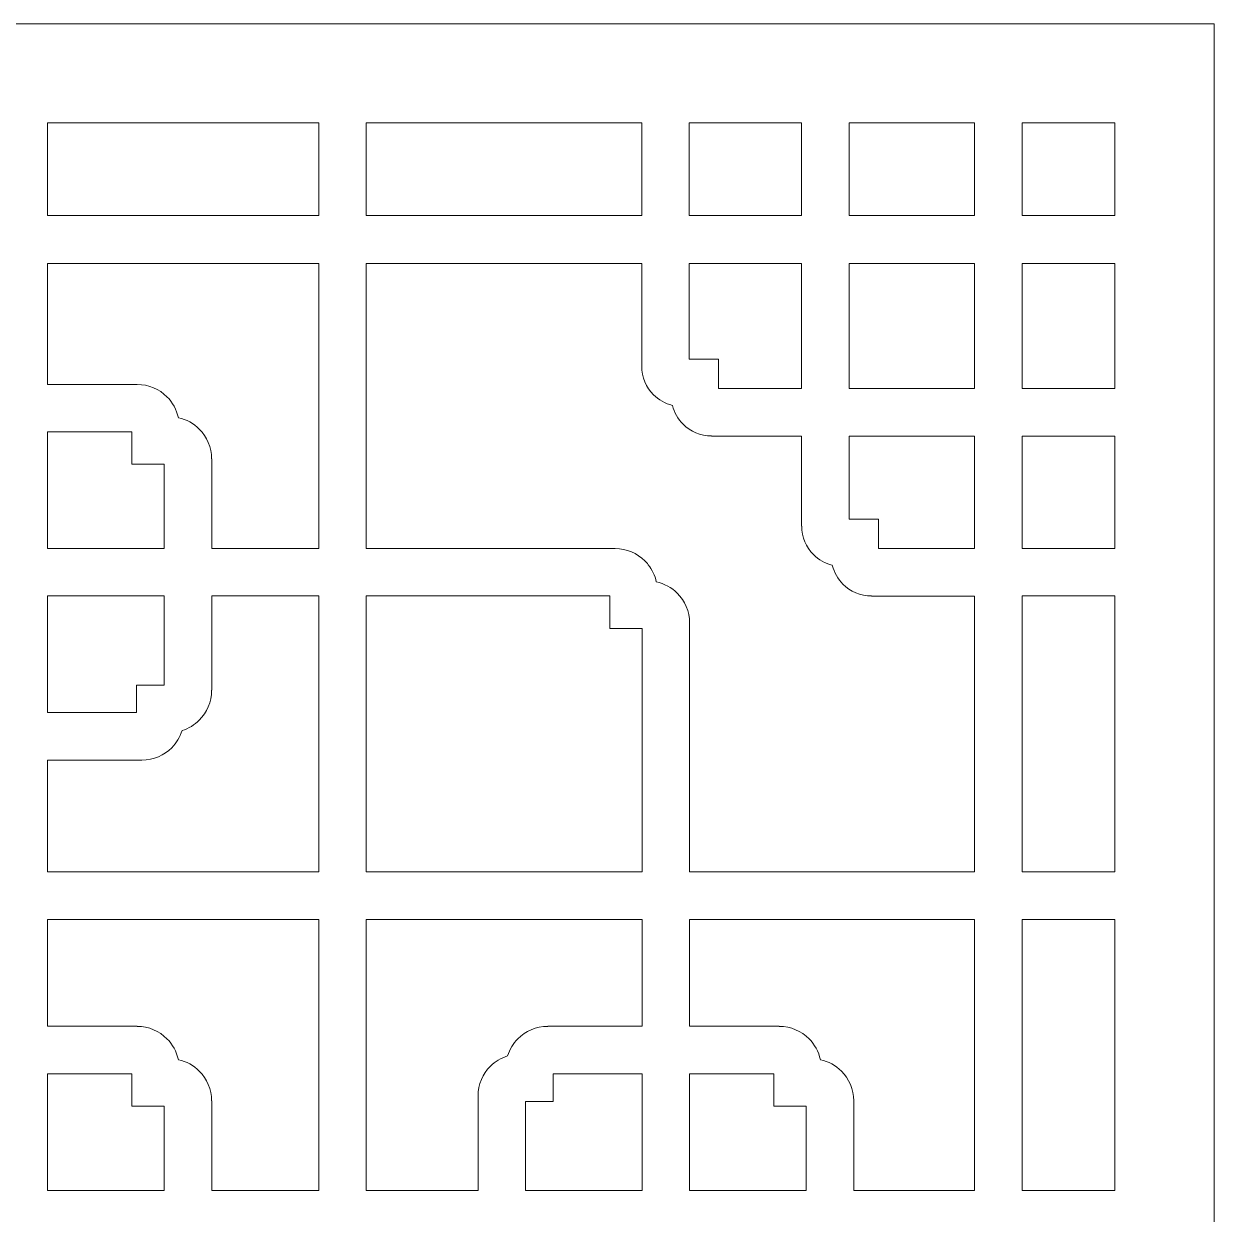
# Model space of a CAD drawing. Header units: centimetres. Extents: x 10.6 to 18.8, y -9.5 to 9.2.
# Drawn here: x 14.677 to 18.802, y -5.376 to -1.251 of the extents above; entities that cross this region are included whole.
import ezdxf

# ---------------------------------------------------------------- set-up
doc = ezdxf.new("R2010")
doc.units = ezdxf.units.CM
doc.header["$MEASUREMENT"] = 0
doc.layers.add('layer 1', color=7, linetype='Continuous')

msp = doc.modelspace()

# ---------------------------------------------------------------- linework, layer by layer
at = {"layer": 'layer 1', "color": 7, "lineweight": 9}
for points, knots in [([(10.55226, -1.25058), (10.55226, -1.25058), (18.80168, -1.25058), (18.80168, -1.25058), (18.80168, -1.25058), (18.80168, -1.25058), (18.80168, -9.5), (18.80168, -9.5), (18.80168, -9.5), (18.80168, -9.5), (10.55226, -9.5), (10.55226, -9.5), (10.55226, -9.5), (10.55226, -9.5), (10.55226, -1.25058), (10.55226, -1.25058)], [0, 0, 0, 0, 0.2, 0.2, 0.2, 0.2, 0.4, 0.4, 0.4, 0.4, 0.6, 0.6, 0.6, 0.6, 1, 1, 1, 1]), ([(14.75915, -1.5943), (14.75915, -1.5943), (14.75915, -1.91506), (14.75915, -1.91506), (14.75915, -1.91506), (14.75915, -1.91506), (15.69872, -1.91506), (15.69872, -1.91506), (15.69872, -1.91506), (15.69872, -1.91506), (15.69872, -1.5943), (15.69872, -1.5943), (15.69872, -1.5943), (15.69872, -1.5943), (14.75915, -1.5943), (14.75915, -1.5943)], [0, 0, 0, 0, 0.2, 0.2, 0.2, 0.2, 0.4, 0.4, 0.4, 0.4, 0.6, 0.6, 0.6, 0.6, 1, 1, 1, 1]), ([(15.86307, -1.5943), (15.86307, -1.5943), (15.86307, -1.91506), (15.86307, -1.91506), (15.86307, -1.91506), (15.86307, -1.91506), (16.81805, -1.91506), (16.81805, -1.91506), (16.81805, -1.91506), (16.81805, -1.91506), (16.81805, -1.5943), (16.81805, -1.5943), (16.81805, -1.5943), (16.81805, -1.5943), (15.86307, -1.5943), (15.86307, -1.5943)], [0, 0, 0, 0, 0.2, 0.2, 0.2, 0.2, 0.4, 0.4, 0.4, 0.4, 0.6, 0.6, 0.6, 0.6, 1, 1, 1, 1]), ([(16.9824, -1.5943), (16.9824, -1.5943), (16.9824, -1.91506), (16.9824, -1.91506), (16.9824, -1.91506), (16.9824, -1.91506), (17.37211, -1.91506), (17.37211, -1.91506), (17.37211, -1.91506), (17.37211, -1.91506), (17.37211, -1.5943), (17.37211, -1.5943), (17.37211, -1.5943), (17.37211, -1.5943), (16.9824, -1.5943), (16.9824, -1.5943)], [0, 0, 0, 0, 0.2, 0.2, 0.2, 0.2, 0.4, 0.4, 0.4, 0.4, 0.6, 0.6, 0.6, 0.6, 1, 1, 1, 1]), ([(17.5371, -1.5943), (17.5371, -1.5943), (17.5371, -1.91506), (17.5371, -1.91506), (17.5371, -1.91506), (17.5371, -1.91506), (17.97146, -1.91506), (17.97146, -1.91506), (17.97146, -1.91506), (17.97146, -1.91506), (17.97146, -1.5943), (17.97146, -1.5943), (17.97146, -1.5943), (17.97146, -1.5943), (17.5371, -1.5943), (17.5371, -1.5943)], [0, 0, 0, 0, 0.2, 0.2, 0.2, 0.2, 0.4, 0.4, 0.4, 0.4, 0.6, 0.6, 0.6, 0.6, 1, 1, 1, 1]), ([(18.13645, -1.5943), (18.13645, -1.5943), (18.13645, -1.91506), (18.13645, -1.91506), (18.13645, -1.91506), (18.13645, -1.91506), (18.45796, -1.91506), (18.45796, -1.91506), (18.45796, -1.91506), (18.45796, -1.91506), (18.45796, -1.5943), (18.45796, -1.5943), (18.45796, -1.5943), (18.45796, -1.5943), (18.13645, -1.5943), (18.13645, -1.5943)], [0, 0, 0, 0, 0.2, 0.2, 0.2, 0.2, 0.4, 0.4, 0.4, 0.4, 0.6, 0.6, 0.6, 0.6, 1, 1, 1, 1]), ([(14.75915, -2.50013), (14.75915, -2.50013), (15.06946, -2.50013), (15.06946, -2.50013), (15.06946, -2.50013), (15.06946, -2.50013), (15.06947, -2.50013), (15.06947, -2.50013), (15.06947, -2.50013), (15.06947, -2.50013), (15.06947, -2.50045), (15.06947, -2.50045), (15.06947, -2.50045), (15.11008, -2.50046), (15.14672, -2.5168), (15.17304, -2.54312), (15.17304, -2.54312), (15.19248, -2.56257), (15.20647, -2.58765), (15.21246, -2.61579), (15.21246, -2.61579), (15.24061, -2.62178), (15.26569, -2.63578), (15.28514, -2.65522), (15.28514, -2.65522), (15.31145, -2.68154), (15.32779, -2.71817), (15.3278, -2.75878), (15.3278, -2.75878), (15.3278, -2.75878), (15.32812, -2.75878), (15.32812, -2.75878), (15.32812, -2.75878), (15.32812, -2.75878), (15.32812, -2.7588), (15.32812, -2.7588), (15.32812, -2.7588), (15.32812, -2.7588), (15.32812, -3.0691), (15.32812, -3.0691), (15.32812, -3.0691), (15.32812, -3.0691), (15.69872, -3.0691), (15.69872, -3.0691), (15.69872, -3.0691), (15.69872, -3.0691), (15.69872, -2.08156), (15.69872, -2.08156), (15.69872, -2.08156), (15.69872, -2.08156), (14.75915, -2.08156), (14.75915, -2.08156), (14.75915, -2.08156), (14.75915, -2.08156), (14.75915, -2.50013), (14.75915, -2.50013)], [0, 0, 0, 0, 0.0666667, 0.0666667, 0.0666667, 0.0666667, 0.1333333, 0.1333333, 0.1333333, 0.1333333, 0.2, 0.2, 0.2, 0.2, 0.2666667, 0.2666667, 0.2666667, 0.2666667, 0.3333333, 0.3333333, 0.3333333, 0.3333333, 0.4, 0.4, 0.4, 0.4, 0.4666667, 0.4666667, 0.4666667, 0.4666667, 0.5333333, 0.5333333, 0.5333333, 0.5333333, 0.6, 0.6, 0.6, 0.6, 0.6666667, 0.6666667, 0.6666667, 0.6666667, 0.7333333, 0.7333333, 0.7333333, 0.7333333, 0.8, 0.8, 0.8, 0.8, 0.8666667, 0.8666667, 0.8666667, 0.8666667, 1, 1, 1, 1]), ([(15.86307, -3.0691), (15.86307, -3.0691), (16.72557, -3.0691), (16.72557, -3.0691), (16.72557, -3.0691), (16.72557, -3.0691), (16.72557, -3.06878), (16.72557, -3.06878), (16.72557, -3.06878), (16.72557, -3.06878), (16.72558, -3.06878), (16.72558, -3.06878), (16.72558, -3.06878), (16.72558, -3.06878), (16.72558, -3.0691), (16.72558, -3.0691), (16.72558, -3.0691), (16.7659, -3.06911), (16.80249, -3.08551), (16.82899, -3.11194), (16.82899, -3.11194), (16.82899, -3.11194), (16.82915, -3.11177), (16.82915, -3.11177), (16.82915, -3.11177), (16.83231, -3.11493), (16.83624, -3.11952), (16.84091, -3.12552), (16.84091, -3.12552), (16.8542, -3.14258), (16.86381, -3.16265), (16.86853, -3.18448), (16.86853, -3.18448), (16.8965, -3.19051), (16.92154, -3.20454), (16.94109, -3.22404), (16.94109, -3.22404), (16.94109, -3.22404), (16.94125, -3.22388), (16.94125, -3.22388), (16.94125, -3.22388), (16.96757, -3.25019), (16.9839, -3.28683), (16.98392, -3.32743), (16.98392, -3.32743), (16.98392, -3.32743), (16.98424, -3.32743), (16.98424, -3.32743), (16.98424, -3.32743), (16.98424, -3.32743), (16.98424, -3.32745), (16.98424, -3.32745), (16.98424, -3.32745), (16.98424, -3.32745), (16.98392, -3.32745), (16.98392, -3.32745), (16.98392, -3.32745), (16.98392, -3.32745), (16.98392, -4.18995), (16.98392, -4.18995), (16.98392, -4.18995), (16.98392, -4.18995), (17.97146, -4.18995), (17.97146, -4.18995), (17.97146, -4.18995), (17.97146, -4.18995), (17.97146, -3.23377), (17.97146, -3.23377), (17.97146, -3.23377), (17.97146, -3.23377), (17.61476, -3.23377), (17.61476, -3.23377), (17.61476, -3.23377), (17.61476, -3.23377), (17.61475, -3.23377), (17.61475, -3.23377), (17.61475, -3.23377), (17.61475, -3.23377), (17.61475, -3.23345), (17.61475, -3.23345), (17.61475, -3.23345), (17.57575, -3.23344), (17.54056, -3.21776), (17.5153, -3.19249), (17.5153, -3.19249), (17.49769, -3.17488), (17.48474, -3.15247), (17.4785, -3.12729), (17.4785, -3.12729), (17.45346, -3.12098), (17.43108, -3.10794), (17.41339, -3.09025), (17.41339, -3.09025), (17.38813, -3.06498), (17.37245, -3.02991), (17.37244, -2.99114), (17.37244, -2.99114), (17.37244, -2.99114), (17.37211, -2.99114), (17.37211, -2.99114), (17.37211, -2.99114), (17.37211, -2.99114), (17.37211, -2.99112), (17.37211, -2.99112), (17.37211, -2.99112), (17.37211, -2.99112), (17.37211, -2.67939), (17.37211, -2.67939), (17.37211, -2.67939), (17.37211, -2.67939), (17.06039, -2.67939), (17.06039, -2.67939), (17.06039, -2.67939), (17.06039, -2.67939), (17.06036, -2.67939), (17.06036, -2.67939), (17.06036, -2.67939), (17.06036, -2.67939), (17.06036, -2.67907), (17.06036, -2.67907), (17.06036, -2.67907), (17.02159, -2.67906), (16.98652, -2.66338), (16.96125, -2.63812), (16.96125, -2.63812), (16.94356, -2.62043), (16.93052, -2.59804), (16.92421, -2.573), (16.92421, -2.573), (16.89904, -2.56676), (16.87662, -2.55381), (16.85901, -2.53621), (16.85901, -2.53621), (16.83375, -2.51095), (16.81806, -2.47576), (16.81805, -2.43675), (16.81805, -2.43675), (16.81805, -2.43675), (16.81773, -2.43675), (16.81773, -2.43675), (16.81773, -2.43675), (16.81773, -2.43675), (16.81773, -2.43674), (16.81773, -2.43674), (16.81773, -2.43674), (16.81773, -2.43674), (16.81805, -2.43674), (16.81805, -2.43674), (16.81805, -2.43674), (16.81805, -2.43674), (16.81805, -2.08156), (16.81805, -2.08156), (16.81805, -2.08156), (16.81805, -2.08156), (15.86307, -2.08156), (15.86307, -2.08156), (15.86307, -2.08156), (15.86307, -2.08156), (15.86307, -3.0691), (15.86307, -3.0691)], [0, 0, 0, 0, 0.0243902, 0.0243902, 0.0243902, 0.0243902, 0.0487805, 0.0487805, 0.0487805, 0.0487805, 0.0731707, 0.0731707, 0.0731707, 0.0731707, 0.097561, 0.097561, 0.097561, 0.097561, 0.1219512, 0.1219512, 0.1219512, 0.1219512, 0.1463415, 0.1463415, 0.1463415, 0.1463415, 0.1707317, 0.1707317, 0.1707317, 0.1707317, 0.195122, 0.195122, 0.195122, 0.195122, 0.2195122, 0.2195122, 0.2195122, 0.2195122, 0.2439024, 0.2439024, 0.2439024, 0.2439024, 0.2682927, 0.2682927, 0.2682927, 0.2682927, 0.2926829, 0.2926829, 0.2926829, 0.2926829, 0.3170732, 0.3170732, 0.3170732, 0.3170732, 0.3414634, 0.3414634, 0.3414634, 0.3414634, 0.3658537, 0.3658537, 0.3658537, 0.3658537, 0.3902439, 0.3902439, 0.3902439, 0.3902439, 0.4146341, 0.4146341, 0.4146341, 0.4146341, 0.4390244, 0.4390244, 0.4390244, 0.4390244, 0.4634146, 0.4634146, 0.4634146, 0.4634146, 0.4878049, 0.4878049, 0.4878049, 0.4878049, 0.5121951, 0.5121951, 0.5121951, 0.5121951, 0.5365854, 0.5365854, 0.5365854, 0.5365854, 0.5609756, 0.5609756, 0.5609756, 0.5609756, 0.5853659, 0.5853659, 0.5853659, 0.5853659, 0.6097561, 0.6097561, 0.6097561, 0.6097561, 0.6341463, 0.6341463, 0.6341463, 0.6341463, 0.6585366, 0.6585366, 0.6585366, 0.6585366, 0.6829268, 0.6829268, 0.6829268, 0.6829268, 0.7073171, 0.7073171, 0.7073171, 0.7073171, 0.7317073, 0.7317073, 0.7317073, 0.7317073, 0.7560976, 0.7560976, 0.7560976, 0.7560976, 0.7804878, 0.7804878, 0.7804878, 0.7804878, 0.804878, 0.804878, 0.804878, 0.804878, 0.8292683, 0.8292683, 0.8292683, 0.8292683, 0.8536585, 0.8536585, 0.8536585, 0.8536585, 0.8780488, 0.8780488, 0.8780488, 0.8780488, 0.902439, 0.902439, 0.902439, 0.902439, 0.9268293, 0.9268293, 0.9268293, 0.9268293, 0.9512195, 0.9512195, 0.9512195, 0.9512195, 1, 1, 1, 1]), ([(17.37211, -2.08156), (17.37211, -2.08156), (16.9824, -2.08156), (16.9824, -2.08156), (16.9824, -2.08156), (16.9824, -2.08156), (16.9824, -2.4125), (16.9824, -2.4125), (16.9824, -2.4125), (16.9824, -2.4125), (17.00214, -2.4125), (17.00214, -2.4125), (17.00214, -2.4125), (17.00214, -2.4125), (17.08463, -2.4125), (17.08463, -2.4125), (17.08463, -2.4125), (17.08463, -2.4125), (17.08463, -2.49499), (17.08463, -2.49499), (17.08463, -2.49499), (17.08463, -2.49499), (17.08463, -2.5144), (17.08463, -2.5144), (17.08463, -2.5144), (17.08463, -2.5144), (17.37211, -2.5144), (17.37211, -2.5144), (17.37211, -2.5144), (17.37211, -2.5144), (17.37211, -2.08156), (17.37211, -2.08156)], [0, 0, 0, 0, 0.1111111, 0.1111111, 0.1111111, 0.1111111, 0.2222222, 0.2222222, 0.2222222, 0.2222222, 0.3333333, 0.3333333, 0.3333333, 0.3333333, 0.4444444, 0.4444444, 0.4444444, 0.4444444, 0.5555556, 0.5555556, 0.5555556, 0.5555556, 0.6666667, 0.6666667, 0.6666667, 0.6666667, 0.7777778, 0.7777778, 0.7777778, 0.7777778, 1, 1, 1, 1]), ([(17.97146, -2.08156), (17.97146, -2.08156), (17.5371, -2.08156), (17.5371, -2.08156), (17.5371, -2.08156), (17.5371, -2.08156), (17.5371, -2.5144), (17.5371, -2.5144), (17.5371, -2.5144), (17.5371, -2.5144), (17.97146, -2.5144), (17.97146, -2.5144), (17.97146, -2.5144), (17.97146, -2.5144), (17.97146, -2.08156), (17.97146, -2.08156)], [0, 0, 0, 0, 0.2, 0.2, 0.2, 0.2, 0.4, 0.4, 0.4, 0.4, 0.6, 0.6, 0.6, 0.6, 1, 1, 1, 1]), ([(18.45796, -2.08156), (18.45796, -2.08156), (18.13645, -2.08156), (18.13645, -2.08156), (18.13645, -2.08156), (18.13645, -2.08156), (18.13645, -2.5144), (18.13645, -2.5144), (18.13645, -2.5144), (18.13645, -2.5144), (18.45796, -2.5144), (18.45796, -2.5144), (18.45796, -2.5144), (18.45796, -2.5144), (18.45796, -2.08156), (18.45796, -2.08156)], [0, 0, 0, 0, 0.2, 0.2, 0.2, 0.2, 0.4, 0.4, 0.4, 0.4, 0.6, 0.6, 0.6, 0.6, 1, 1, 1, 1]), ([(15.05103, -2.66512), (15.05103, -2.66512), (14.75915, -2.66512), (14.75915, -2.66512), (14.75915, -2.66512), (14.75915, -2.66512), (14.75915, -3.0691), (14.75915, -3.0691), (14.75915, -3.0691), (14.75915, -3.0691), (15.16313, -3.0691), (15.16313, -3.0691), (15.16313, -3.0691), (15.16313, -3.0691), (15.16313, -2.77722), (15.16313, -2.77722), (15.16313, -2.77722), (15.16313, -2.77722), (15.13353, -2.77722), (15.13353, -2.77722), (15.13353, -2.77722), (15.13353, -2.77722), (15.05103, -2.77722), (15.05103, -2.77722), (15.05103, -2.77722), (15.05103, -2.77722), (15.05103, -2.69473), (15.05103, -2.69473), (15.05103, -2.69473), (15.05103, -2.69473), (15.05103, -2.66512), (15.05103, -2.66512)], [0, 0, 0, 0, 0.1111111, 0.1111111, 0.1111111, 0.1111111, 0.2222222, 0.2222222, 0.2222222, 0.2222222, 0.3333333, 0.3333333, 0.3333333, 0.3333333, 0.4444444, 0.4444444, 0.4444444, 0.4444444, 0.5555556, 0.5555556, 0.5555556, 0.5555556, 0.6666667, 0.6666667, 0.6666667, 0.6666667, 0.7777778, 0.7777778, 0.7777778, 0.7777778, 1, 1, 1, 1]), ([(17.97146, -3.06878), (17.97146, -3.06878), (17.97146, -2.67939), (17.97146, -2.67939), (17.97146, -2.67939), (17.97146, -2.67939), (17.5371, -2.67939), (17.5371, -2.67939), (17.5371, -2.67939), (17.5371, -2.67939), (17.5371, -2.96687), (17.5371, -2.96687), (17.5371, -2.96687), (17.5371, -2.96687), (17.55651, -2.96687), (17.55651, -2.96687), (17.55651, -2.96687), (17.55651, -2.96687), (17.63901, -2.96687), (17.63901, -2.96687), (17.63901, -2.96687), (17.63901, -2.96687), (17.63901, -3.04936), (17.63901, -3.04936), (17.63901, -3.04936), (17.63901, -3.04936), (17.63901, -3.06878), (17.63901, -3.06878), (17.63901, -3.06878), (17.63901, -3.06878), (17.97146, -3.06878), (17.97146, -3.06878)], [0, 0, 0, 0, 0.1111111, 0.1111111, 0.1111111, 0.1111111, 0.2222222, 0.2222222, 0.2222222, 0.2222222, 0.3333333, 0.3333333, 0.3333333, 0.3333333, 0.4444444, 0.4444444, 0.4444444, 0.4444444, 0.5555556, 0.5555556, 0.5555556, 0.5555556, 0.6666667, 0.6666667, 0.6666667, 0.6666667, 0.7777778, 0.7777778, 0.7777778, 0.7777778, 1, 1, 1, 1]), ([(18.45796, -2.67939), (18.45796, -2.67939), (18.13645, -2.67939), (18.13645, -2.67939), (18.13645, -2.67939), (18.13645, -2.67939), (18.13645, -3.0691), (18.13645, -3.0691), (18.13645, -3.0691), (18.13645, -3.0691), (18.45796, -3.0691), (18.45796, -3.0691), (18.45796, -3.0691), (18.45796, -3.0691), (18.45796, -2.67939), (18.45796, -2.67939)], [0, 0, 0, 0, 0.2, 0.2, 0.2, 0.2, 0.4, 0.4, 0.4, 0.4, 0.6, 0.6, 0.6, 0.6, 1, 1, 1, 1]), ([(15.32812, -3.23345), (15.32812, -3.23345), (15.32812, -3.56041), (15.32812, -3.56041), (15.32812, -3.56041), (15.32812, -3.56041), (15.32812, -3.56042), (15.32812, -3.56042), (15.32812, -3.56042), (15.32812, -3.56042), (15.3278, -3.56042), (15.3278, -3.56042), (15.3278, -3.56042), (15.32779, -3.60073), (15.3114, -3.63732), (15.28497, -3.66383), (15.28497, -3.66383), (15.28497, -3.66383), (15.28513, -3.66399), (15.28513, -3.66399), (15.28513, -3.66399), (15.26878, -3.68033), (15.24845, -3.69283), (15.22565, -3.69996), (15.22565, -3.69996), (15.21853, -3.72275), (15.20603, -3.74309), (15.18968, -3.75944), (15.18968, -3.75944), (15.16336, -3.78575), (15.12673, -3.80209), (15.08613, -3.8021), (15.08613, -3.8021), (15.08613, -3.8021), (15.08613, -3.80242), (15.08613, -3.80242), (15.08613, -3.80242), (15.08613, -3.80242), (15.08611, -3.80242), (15.08611, -3.80242), (15.08611, -3.80242), (15.08611, -3.80242), (14.75915, -3.80242), (14.75915, -3.80242), (14.75915, -3.80242), (14.75915, -3.80242), (14.75915, -4.18995), (14.75915, -4.18995), (14.75915, -4.18995), (14.75915, -4.18995), (15.69872, -4.18995), (15.69872, -4.18995), (15.69872, -4.18995), (15.69872, -4.18995), (15.69872, -3.23345), (15.69872, -3.23345), (15.69872, -3.23345), (15.69872, -3.23345), (15.32812, -3.23345), (15.32812, -3.23345)], [0, 0, 0, 0, 0.0625, 0.0625, 0.0625, 0.0625, 0.125, 0.125, 0.125, 0.125, 0.1875, 0.1875, 0.1875, 0.1875, 0.25, 0.25, 0.25, 0.25, 0.3125, 0.3125, 0.3125, 0.3125, 0.375, 0.375, 0.375, 0.375, 0.4375, 0.4375, 0.4375, 0.4375, 0.5, 0.5, 0.5, 0.5, 0.5625, 0.5625, 0.5625, 0.5625, 0.625, 0.625, 0.625, 0.625, 0.6875, 0.6875, 0.6875, 0.6875, 0.75, 0.75, 0.75, 0.75, 0.8125, 0.8125, 0.8125, 0.8125, 0.875, 0.875, 0.875, 0.875, 1, 1, 1, 1]), ([(15.16313, -3.54231), (15.16313, -3.54231), (15.16313, -3.23345), (15.16313, -3.23345), (15.16313, -3.23345), (15.16313, -3.23345), (14.75915, -3.23345), (14.75915, -3.23345), (14.75915, -3.23345), (14.75915, -3.23345), (14.75915, -3.63744), (14.75915, -3.63744), (14.75915, -3.63744), (14.75915, -3.63744), (15.06768, -3.63744), (15.06768, -3.63744), (15.06768, -3.63744), (15.06768, -3.63744), (15.06768, -3.62448), (15.06768, -3.62448), (15.06768, -3.62448), (15.06768, -3.62448), (15.06768, -3.54231), (15.06768, -3.54231), (15.06768, -3.54231), (15.06768, -3.54231), (15.15018, -3.54231), (15.15018, -3.54231), (15.15018, -3.54231), (15.15018, -3.54231), (15.16313, -3.54231), (15.16313, -3.54231)], [0, 0, 0, 0, 0.1111111, 0.1111111, 0.1111111, 0.1111111, 0.2222222, 0.2222222, 0.2222222, 0.2222222, 0.3333333, 0.3333333, 0.3333333, 0.3333333, 0.4444444, 0.4444444, 0.4444444, 0.4444444, 0.5555556, 0.5555556, 0.5555556, 0.5555556, 0.6666667, 0.6666667, 0.6666667, 0.6666667, 0.7777778, 0.7777778, 0.7777778, 0.7777778, 1, 1, 1, 1]), ([(16.70715, -3.23345), (16.70715, -3.23345), (15.86307, -3.23345), (15.86307, -3.23345), (15.86307, -3.23345), (15.86307, -3.23345), (15.86307, -4.18995), (15.86307, -4.18995), (15.86307, -4.18995), (15.86307, -4.18995), (16.81957, -4.18995), (16.81957, -4.18995), (16.81957, -4.18995), (16.81957, -4.18995), (16.81957, -3.34587), (16.81957, -3.34587), (16.81957, -3.34587), (16.81957, -3.34587), (16.78964, -3.34587), (16.78964, -3.34587), (16.78964, -3.34587), (16.78964, -3.34587), (16.70715, -3.34587), (16.70715, -3.34587), (16.70715, -3.34587), (16.70715, -3.34587), (16.70715, -3.26338), (16.70715, -3.26338), (16.70715, -3.26338), (16.70715, -3.26338), (16.70715, -3.23345), (16.70715, -3.23345)], [0, 0, 0, 0, 0.1111111, 0.1111111, 0.1111111, 0.1111111, 0.2222222, 0.2222222, 0.2222222, 0.2222222, 0.3333333, 0.3333333, 0.3333333, 0.3333333, 0.4444444, 0.4444444, 0.4444444, 0.4444444, 0.5555556, 0.5555556, 0.5555556, 0.5555556, 0.6666667, 0.6666667, 0.6666667, 0.6666667, 0.7777778, 0.7777778, 0.7777778, 0.7777778, 1, 1, 1, 1]), ([(18.45796, -3.23345), (18.45796, -3.23345), (18.13645, -3.23345), (18.13645, -3.23345), (18.13645, -3.23345), (18.13645, -3.23345), (18.13645, -4.18995), (18.13645, -4.18995), (18.13645, -4.18995), (18.13645, -4.18995), (18.45796, -4.18995), (18.45796, -4.18995), (18.45796, -4.18995), (18.45796, -4.18995), (18.45796, -3.23345), (18.45796, -3.23345)], [0, 0, 0, 0, 0.2, 0.2, 0.2, 0.2, 0.4, 0.4, 0.4, 0.4, 0.6, 0.6, 0.6, 0.6, 1, 1, 1, 1]), ([(14.75915, -4.7249), (14.75915, -4.7249), (15.06946, -4.7249), (15.06946, -4.7249), (15.06946, -4.7249), (15.06946, -4.7249), (15.06947, -4.7249), (15.06947, -4.7249), (15.06947, -4.7249), (15.06947, -4.7249), (15.06947, -4.72522), (15.06947, -4.72522), (15.06947, -4.72522), (15.11008, -4.72523), (15.14672, -4.74157), (15.17304, -4.76789), (15.17304, -4.76789), (15.19248, -4.78733), (15.20647, -4.81241), (15.21246, -4.84056), (15.21246, -4.84056), (15.24061, -4.84655), (15.26569, -4.86055), (15.28514, -4.87999), (15.28514, -4.87999), (15.28514, -4.87999), (15.28514, -4.88031), (15.28514, -4.88031), (15.28514, -4.88031), (15.31145, -4.90663), (15.32779, -4.94316), (15.3278, -4.98354), (15.3278, -4.98354), (15.3278, -4.98354), (15.32812, -4.98354), (15.32812, -4.98354), (15.32812, -4.98354), (15.32812, -4.98354), (15.32812, -4.98356), (15.32812, -4.98356), (15.32812, -4.98356), (15.32812, -4.98356), (15.32812, -5.29387), (15.32812, -5.29387), (15.32812, -5.29387), (15.32812, -5.29387), (15.69872, -5.29387), (15.69872, -5.29387), (15.69872, -5.29387), (15.69872, -5.29387), (15.69872, -4.3543), (15.69872, -4.3543), (15.69872, -4.3543), (15.69872, -4.3543), (14.75915, -4.3543), (14.75915, -4.3543), (14.75915, -4.3543), (14.75915, -4.3543), (14.75915, -4.7249), (14.75915, -4.7249)], [0, 0, 0, 0, 0.0625, 0.0625, 0.0625, 0.0625, 0.125, 0.125, 0.125, 0.125, 0.1875, 0.1875, 0.1875, 0.1875, 0.25, 0.25, 0.25, 0.25, 0.3125, 0.3125, 0.3125, 0.3125, 0.375, 0.375, 0.375, 0.375, 0.4375, 0.4375, 0.4375, 0.4375, 0.5, 0.5, 0.5, 0.5, 0.5625, 0.5625, 0.5625, 0.5625, 0.625, 0.625, 0.625, 0.625, 0.6875, 0.6875, 0.6875, 0.6875, 0.75, 0.75, 0.75, 0.75, 0.8125, 0.8125, 0.8125, 0.8125, 0.875, 0.875, 0.875, 0.875, 1, 1, 1, 1]), ([(16.81957, -4.7249), (16.81957, -4.7249), (16.81957, -4.3543), (16.81957, -4.3543), (16.81957, -4.3543), (16.81957, -4.3543), (15.86307, -4.3543), (15.86307, -4.3543), (15.86307, -4.3543), (15.86307, -4.3543), (15.86307, -5.29387), (15.86307, -5.29387), (15.86307, -5.29387), (15.86307, -5.29387), (16.25092, -5.29387), (16.25092, -5.29387), (16.25092, -5.29387), (16.25092, -5.29387), (16.25092, -4.96691), (16.25092, -4.96691), (16.25092, -4.96691), (16.25092, -4.96691), (16.2506, -4.96691), (16.2506, -4.96691), (16.2506, -4.96691), (16.2506, -4.96691), (16.2506, -4.9669), (16.2506, -4.9669), (16.2506, -4.9669), (16.2506, -4.9669), (16.25092, -4.9669), (16.25092, -4.9669), (16.25092, -4.9669), (16.25092, -4.9263), (16.26727, -4.88965), (16.29359, -4.86333), (16.29359, -4.86333), (16.30996, -4.84696), (16.33033, -4.83446), (16.35317, -4.82734), (16.35317, -4.82734), (16.36033, -4.80472), (16.37285, -4.78445), (16.3892, -4.76805), (16.3892, -4.76805), (16.3892, -4.76805), (16.38904, -4.76788), (16.38904, -4.76788), (16.38904, -4.76788), (16.41536, -4.74157), (16.45199, -4.72523), (16.49259, -4.72522), (16.49259, -4.72522), (16.49259, -4.72522), (16.49259, -4.7249), (16.49259, -4.7249), (16.49259, -4.7249), (16.49259, -4.7249), (16.49261, -4.7249), (16.49261, -4.7249), (16.49261, -4.7249), (16.49261, -4.7249), (16.81957, -4.7249), (16.81957, -4.7249)], [0, 0, 0, 0, 0.0588235, 0.0588235, 0.0588235, 0.0588235, 0.1176471, 0.1176471, 0.1176471, 0.1176471, 0.1764706, 0.1764706, 0.1764706, 0.1764706, 0.2352941, 0.2352941, 0.2352941, 0.2352941, 0.2941176, 0.2941176, 0.2941176, 0.2941176, 0.3529412, 0.3529412, 0.3529412, 0.3529412, 0.4117647, 0.4117647, 0.4117647, 0.4117647, 0.4705882, 0.4705882, 0.4705882, 0.4705882, 0.5294118, 0.5294118, 0.5294118, 0.5294118, 0.5882353, 0.5882353, 0.5882353, 0.5882353, 0.6470588, 0.6470588, 0.6470588, 0.6470588, 0.7058824, 0.7058824, 0.7058824, 0.7058824, 0.7647059, 0.7647059, 0.7647059, 0.7647059, 0.8235294, 0.8235294, 0.8235294, 0.8235294, 0.8823529, 0.8823529, 0.8823529, 0.8823529, 1, 1, 1, 1]), ([(16.98392, -4.3543), (16.98392, -4.3543), (16.98392, -4.7249), (16.98392, -4.7249), (16.98392, -4.7249), (16.98392, -4.7249), (17.29423, -4.7249), (17.29423, -4.7249), (17.29423, -4.7249), (17.29423, -4.7249), (17.29424, -4.7249), (17.29424, -4.7249), (17.29424, -4.7249), (17.29424, -4.7249), (17.29424, -4.72522), (17.29424, -4.72522), (17.29424, -4.72522), (17.33484, -4.72523), (17.37149, -4.74157), (17.3978, -4.76789), (17.3978, -4.76789), (17.41725, -4.78733), (17.43124, -4.81241), (17.43723, -4.84056), (17.43723, -4.84056), (17.46538, -4.84655), (17.49046, -4.86054), (17.50991, -4.87999), (17.50991, -4.87999), (17.53622, -4.90631), (17.55256, -4.94294), (17.55257, -4.98354), (17.55257, -4.98354), (17.55257, -4.98354), (17.55289, -4.98354), (17.55289, -4.98354), (17.55289, -4.98354), (17.55289, -4.98354), (17.55289, -4.98356), (17.55289, -4.98356), (17.55289, -4.98356), (17.55289, -4.98356), (17.55289, -5.29387), (17.55289, -5.29387), (17.55289, -5.29387), (17.55289, -5.29387), (17.97146, -5.29387), (17.97146, -5.29387), (17.97146, -5.29387), (17.97146, -5.29387), (17.97146, -4.3543), (17.97146, -4.3543), (17.97146, -4.3543), (17.97146, -4.3543), (16.98392, -4.3543), (16.98392, -4.3543)], [0, 0, 0, 0, 0.0666667, 0.0666667, 0.0666667, 0.0666667, 0.1333333, 0.1333333, 0.1333333, 0.1333333, 0.2, 0.2, 0.2, 0.2, 0.2666667, 0.2666667, 0.2666667, 0.2666667, 0.3333333, 0.3333333, 0.3333333, 0.3333333, 0.4, 0.4, 0.4, 0.4, 0.4666667, 0.4666667, 0.4666667, 0.4666667, 0.5333333, 0.5333333, 0.5333333, 0.5333333, 0.6, 0.6, 0.6, 0.6, 0.6666667, 0.6666667, 0.6666667, 0.6666667, 0.7333333, 0.7333333, 0.7333333, 0.7333333, 0.8, 0.8, 0.8, 0.8, 0.8666667, 0.8666667, 0.8666667, 0.8666667, 1, 1, 1, 1]), ([(18.45796, -4.3543), (18.45796, -4.3543), (18.13645, -4.3543), (18.13645, -4.3543), (18.13645, -4.3543), (18.13645, -4.3543), (18.13645, -5.29387), (18.13645, -5.29387), (18.13645, -5.29387), (18.13645, -5.29387), (18.45796, -5.29387), (18.45796, -5.29387), (18.45796, -5.29387), (18.45796, -5.29387), (18.45796, -4.3543), (18.45796, -4.3543)], [0, 0, 0, 0, 0.2, 0.2, 0.2, 0.2, 0.4, 0.4, 0.4, 0.4, 0.6, 0.6, 0.6, 0.6, 1, 1, 1, 1]), ([(15.05103, -4.88989), (15.05103, -4.88989), (14.75915, -4.88989), (14.75915, -4.88989), (14.75915, -4.88989), (14.75915, -4.88989), (14.75915, -5.29387), (14.75915, -5.29387), (14.75915, -5.29387), (14.75915, -5.29387), (15.16313, -5.29387), (15.16313, -5.29387), (15.16313, -5.29387), (15.16313, -5.29387), (15.16313, -5.00199), (15.16313, -5.00199), (15.16313, -5.00199), (15.16313, -5.00199), (15.13353, -5.00199), (15.13353, -5.00199), (15.13353, -5.00199), (15.13353, -5.00199), (15.05103, -5.00199), (15.05103, -5.00199), (15.05103, -5.00199), (15.05103, -5.00199), (15.05103, -4.91949), (15.05103, -4.91949), (15.05103, -4.91949), (15.05103, -4.91949), (15.05103, -4.88989), (15.05103, -4.88989)], [0, 0, 0, 0, 0.1111111, 0.1111111, 0.1111111, 0.1111111, 0.2222222, 0.2222222, 0.2222222, 0.2222222, 0.3333333, 0.3333333, 0.3333333, 0.3333333, 0.4444444, 0.4444444, 0.4444444, 0.4444444, 0.5555556, 0.5555556, 0.5555556, 0.5555556, 0.6666667, 0.6666667, 0.6666667, 0.6666667, 0.7777778, 0.7777778, 0.7777778, 0.7777778, 1, 1, 1, 1]), ([(16.81957, -5.29387), (16.81957, -5.29387), (16.81957, -4.88989), (16.81957, -4.88989), (16.81957, -4.88989), (16.81957, -4.88989), (16.51071, -4.88989), (16.51071, -4.88989), (16.51071, -4.88989), (16.51071, -4.88989), (16.51071, -4.90284), (16.51071, -4.90284), (16.51071, -4.90284), (16.51071, -4.90284), (16.51071, -4.98534), (16.51071, -4.98534), (16.51071, -4.98534), (16.51071, -4.98534), (16.42854, -4.98534), (16.42854, -4.98534), (16.42854, -4.98534), (16.42854, -4.98534), (16.41526, -4.98534), (16.41526, -4.98534), (16.41526, -4.98534), (16.41526, -4.98534), (16.41526, -5.29387), (16.41526, -5.29387), (16.41526, -5.29387), (16.41526, -5.29387), (16.81957, -5.29387), (16.81957, -5.29387)], [0, 0, 0, 0, 0.1111111, 0.1111111, 0.1111111, 0.1111111, 0.2222222, 0.2222222, 0.2222222, 0.2222222, 0.3333333, 0.3333333, 0.3333333, 0.3333333, 0.4444444, 0.4444444, 0.4444444, 0.4444444, 0.5555556, 0.5555556, 0.5555556, 0.5555556, 0.6666667, 0.6666667, 0.6666667, 0.6666667, 0.7777778, 0.7777778, 0.7777778, 0.7777778, 1, 1, 1, 1]), ([(16.98392, -4.88989), (16.98392, -4.88989), (16.98392, -5.29387), (16.98392, -5.29387), (16.98392, -5.29387), (16.98392, -5.29387), (17.3879, -5.29387), (17.3879, -5.29387), (17.3879, -5.29387), (17.3879, -5.29387), (17.3879, -5.00199), (17.3879, -5.00199), (17.3879, -5.00199), (17.3879, -5.00199), (17.3583, -5.00199), (17.3583, -5.00199), (17.3583, -5.00199), (17.3583, -5.00199), (17.27613, -5.00199), (17.27613, -5.00199), (17.27613, -5.00199), (17.27613, -5.00199), (17.27612, -4.91949), (17.27612, -4.91949), (17.27612, -4.91949), (17.27612, -4.91949), (17.27612, -4.88989), (17.27612, -4.88989), (17.27612, -4.88989), (17.27612, -4.88989), (16.98392, -4.88989), (16.98392, -4.88989)], [0, 0, 0, 0, 0.1111111, 0.1111111, 0.1111111, 0.1111111, 0.2222222, 0.2222222, 0.2222222, 0.2222222, 0.3333333, 0.3333333, 0.3333333, 0.3333333, 0.4444444, 0.4444444, 0.4444444, 0.4444444, 0.5555556, 0.5555556, 0.5555556, 0.5555556, 0.6666667, 0.6666667, 0.6666667, 0.6666667, 0.7777778, 0.7777778, 0.7777778, 0.7777778, 1, 1, 1, 1])]:
    msp.add_open_spline(points, degree=3, knots=knots, dxfattribs=at)

doc.saveas('drawing.dxf')
